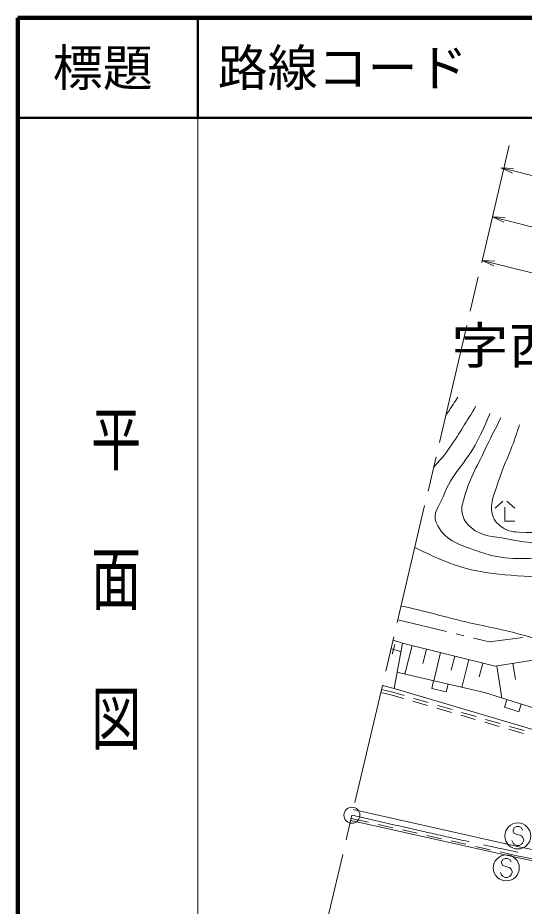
# Model space of a CAD drawing. Units: millimetres, scale not verified. Extents: x 40000 to 680000, y 20000 to 380000.
# Drawn here: x 40000 to 90673, y 291092 to 380000 of the extents above; entities that cross this region are included whole.
import ezdxf
from ezdxf.enums import TextEntityAlignment as Align

# ---------------------------------------------------------------- set-up
doc = ezdxf.new("R2010")
doc.units = ezdxf.units.MM
doc.header["$LTSCALE"] = 1000
doc.linetypes.add('CHAIN', pattern=[18.5, 12, -1.5, 3.5, -1.5])
for name, color, linetype, lineweight in [('M-BGD', 7, 'Continuous', 13), ('M-BMK', 2, 'CHAIN', 13), ('M-BMK-ROW', 30, 'Continuous', 13), ('M-BMK-SRVR', 3, 'Continuous', 13), ('M-STR-HTXT', 7, 'Continuous', 13), ('M-STR-STRC', 7, 'Continuous', 13), ('M-TTL', 2, 'Continuous', 140), ('M-TTL-BAND', 7, 'Continuous', 13), ('M-TTL-LINE', 7, 'Continuous', 50)]:
    doc.layers.add(name, color=color, linetype=linetype, lineweight=lineweight)
doc.layers.add('M-BMK-HTXT', color=7, linetype='Continuous')
doc.layers.add('M-TTL-TXT', color=7, linetype='Continuous')
doc.styles.add('@ＭＳ ゴシック', font='')
doc.styles.add('ＭＳ ゴシック', font='')
doc.styles.get('@ＭＳ ゴシック').set_extended_font_data('@MS Gothic')
doc.styles.get('ＭＳ ゴシック').set_extended_font_data('MS Gothic')

msp = doc.modelspace()

# ---------------------------------------------------------------- linework, layer by layer
at = {"layer": 'M-BGD'}
for p, q in [((88549, 331627), (87749, 330927)), ((88949, 331627), (89749, 330927)), ((88749, 331027), (88749, 329627)), ((88749, 329627), (89749, 329627)), ((77547, 317720), (78479, 317415)), ((78479, 317415), (77645, 312879)), ((77346, 316863), (78327, 316588)), ((77732, 317274), (77462, 316311)), ((79449, 317175), (78742, 314313)), ((80880, 316821), (80527, 315390)), ((82311, 316468), (81614, 313646)), ((83722, 316119), (83374, 314708)), ((85133, 315770), (84445, 312989)), ((86524, 315427), (86180, 314036)), ((87917, 315149), (88429, 311924)), ((89529, 315405), (89785, 313792)), ((77645, 312879), (76478, 313168)), ((76585, 313189), (76573, 313145)), ((81595, 313651), (81414, 312871)), ((82875, 312532), (83056, 313311)), ((76316, 312478), (77457, 312209)), ((76385, 312770), (77534, 312499)), ((77457, 312209), (78580, 311881)), ((77534, 312499), (78653, 312172)), ((77548, 312919), (77544, 312904)), ((81414, 312871), (82875, 312532)), ((79540, 311601), (80980, 311180)), ((79613, 311892), (81053, 311472)), ((82013, 311191), (83452, 310771)), ((88944, 311763), (88705, 310999)), ((90136, 310550), (90375, 311314)), ((81940, 310900), (83380, 310479)), ((84412, 310490), (85852, 310070)), ((88705, 310999), (90136, 310550)), ((84340, 310199), (85780, 309778)), ((86740, 309498), (88179, 309078)), ((86812, 309789), (88252, 309369)), ((89139, 308797), (90579, 308377)), ((89212, 309089), (90652, 308668)), ((73358, 299877), (75079, 299490)), ((76055, 299271), (77519, 298942)), ((78494, 298723), (79958, 298395)), ((80933, 298175), (82397, 297847)), ((83373, 297628), (84836, 297299)), ((85812, 297080), (87275, 296751)), ((88251, 296532), (89972, 296145)), ((89972, 296145), (91859, 295756))]:
    msp.add_line(p, q, dxfattribs=at)
for points in [[(78479, 317415), (87753, 315123), (97025, 316594), (122854, 308910), (157198, 304260), (162930, 301938), (169389, 296518)], [(77942, 314499), (86709, 312464), (109785, 305227), (134891, 301021), (169389, 296518)], [(172075, 294174), (136329, 298947), (109563, 303437), (77645, 312879)], [(73564, 300756), (90163, 297028), (102242, 294532), (127541, 289882), (155837, 285594), (168993, 283925), (199562, 280835), (227478, 278968), (253703, 278037), (267948, 277865), (287186, 278005), (313930, 278918), (343196, 280534), (378298, 283217), (417698, 287202), (456899, 291519), (475782, 293337), (496774, 295187), (522235, 297190), (539996, 298431), (555299, 299079), (563797, 299249)], [(563821, 298150), (555333, 297979), (540058, 297333), (522317, 296093), (496865, 294091), (475883, 292242), (457011, 290425), (417814, 286108), (378395, 282121), (343268, 279436), (313979, 277819), (287208, 276905), (267946, 276765), (253677, 276937), (227421, 277869), (199470, 279739), (168868, 282832), (155685, 284505), (127359, 288797), (102031, 293452), (89931, 295953), (73313, 299685)]]:
    msp.add_lwpolyline(points, dxfattribs=at)
msp.add_open_spline([(84045, 342036), (83562, 341335), (83212, 340769), (82830, 340223)], degree=3, dxfattribs=at)
for points, knots in [([(81604, 335005), (82137, 335587), (82690, 336211), (83234, 337016), (84297, 338592), (84852, 339503), (85836, 341130)], [0, 0, 0, 0, 1, 1, 1, 2, 2, 2, 2]), ([(87248, 340403), (87218, 340332), (87188, 340261), (87157, 340188), (86727, 339173), (86469, 338610), (85970, 337627), (84819, 335356), (83439, 334462), (82560, 332072), (82198, 331088), (81453, 330436), (81875, 329476), (82635, 327742), (84051, 327315), (85835, 326680), (88333, 325792), (89937, 325799), (92584, 325957), (93487, 326011), (93983, 326147), (94875, 326300), (96974, 326662), (98175, 326767), (100234, 327311), (102932, 328024), (104337, 328765), (106952, 329737), (108825, 330434), (109857, 330869), (111738, 331544), (117021, 333439), (119891, 334918), (125398, 336004), (128169, 336550), (129789, 336382), (132611, 336507), (133742, 336557), (134380, 336631), (135510, 336556), (138268, 336373), (139853, 336183), (142475, 335313), (145748, 334228), (147367, 333022), (150241, 331119), (150617, 330870), (150755, 330792), (151195, 330472)], [0, 0, 0, 0, 1, 1, 1, 2, 2, 2, 3, 3, 3, 4, 4, 4, 5, 5, 5, 6, 6, 6, 7, 7, 7, 8, 8, 8, 9, 9, 9, 10, 10, 10, 11, 11, 11, 12, 12, 12, 13, 13, 13, 14, 14, 14, 15, 15, 15, 16, 16, 16, 16]), ([(88329, 339991), (88309, 339948), (88288, 339903), (88267, 339859), (87772, 338803), (87430, 338242), (86947, 337181), (86039, 335189), (85253, 334166), (84699, 332049), (84537, 331430), (84316, 331052), (84460, 330428), (84609, 329778), (84862, 329418), (85366, 328980), (86470, 328019), (87509, 328165), (88939, 327849), (91386, 327308), (92876, 327414), (95356, 327778), (101406, 328666), (104412, 330777), (110187, 332785), (114691, 334351), (117068, 335691), (121682, 336893), (123998, 337496), (125331, 337687), (127686, 338110), (128974, 338342), (129692, 338522), (130996, 338634), (133152, 338820), (134387, 338873), (136537, 338625), (139088, 338330), (140562, 338225), (143000, 337417), (146419, 336285), (148285, 335438), (151428, 333680), (155932, 331161), (157412, 329537), (161769, 325457)], [0, 0, 0, 0, 1, 1, 1, 2, 2, 2, 3, 3, 3, 4, 4, 4, 5, 5, 5, 6, 6, 6, 7, 7, 7, 8, 8, 8, 9, 9, 9, 10, 10, 10, 11, 11, 11, 12, 12, 12, 13, 13, 13, 14, 14, 14, 15, 15, 15, 15]), ([(90204, 339279), (90069, 338866), (89926, 338438), (89774, 337990), (89178, 336242), (88647, 335333), (88080, 333575), (87685, 332353), (87223, 331603), (87476, 330343), (87586, 329795), (87840, 329507), (88274, 329154), (88865, 328674), (89358, 328564), (90119, 328522), (94171, 328296), (96438, 329296), (100328, 330452), (102496, 331097), (103649, 331648), (105758, 332465), (107436, 333116), (108361, 333516), (110033, 334181)], [0, 0, 0, 0, 1, 1, 1, 2, 2, 2, 3, 3, 3, 4, 4, 4, 5, 5, 5, 6, 6, 6, 7, 7, 7, 8, 8, 8, 8]), ([(150740, 328098), (148794, 329441), (148156, 329832), (146402, 330772), (143959, 332080), (142512, 332734), (139840, 333469), (137677, 334065), (136409, 334241), (134171, 334391), (132168, 334526), (131033, 334492), (129033, 334323), (125576, 334032), (123603, 333917), (120243, 333058), (117407, 332333), (115827, 331852), (113107, 330773), (108615, 328992), (106297, 327518), (101790, 325773), (100111, 325123), (99145, 324779), (97375, 324446), (94800, 323963), (93290, 323920), (90677, 324106), (86996, 324368), (84805, 324617), (81457, 326168), (80819, 326463), (80225, 326687), (79723, 326990)], [0, 0, 0, 0, 1, 1, 1, 2, 2, 2, 3, 3, 3, 4, 4, 4, 5, 5, 5, 6, 6, 6, 7, 7, 7, 8, 8, 8, 9, 9, 9, 10, 10, 10, 11, 11, 11, 11]), ([(78347, 321128), (80746, 320658), (82542, 320061), (85340, 319428), (87224, 319001), (88296, 318830), (90162, 318329), (92467, 317710), (93247, 317409), (95969, 316426)], [0, 0, 0, 0, 1, 1, 1, 2, 2, 2, 3, 3, 3, 3])]:
    msp.add_open_spline(points, degree=3, knots=knots, dxfattribs=at)
at = {"layer": 'M-BMK'}
for p in [(89163, 367202), (61315, 248576)]:
    msp.add_line(p, (73434, 300201), dxfattribs=at)
msp.add_arc((271265, 1142911), 865602, 256.78872, 271.72199, dxfattribs=at)
at = {"layer": 'M-BMK-ROW'}
for p, q in [((78021, 319742), (82884, 318579)), ((83857, 318346), (84635, 318160)), ((85607, 317927), (87202, 317546)), ((87202, 317546), (90532, 317994))]:
    msp.add_line(p, q, dxfattribs=at)
at = {"layer": 'M-BMK-SRVR'}
msp.add_circle((73434, 300201), 800, dxfattribs=at)
at = {"layer": 'M-STR-HTXT'}
for p, q in [((88338, 364998), (89484, 364441)), ((88338, 364998), (89610, 364925)), ((87495, 360096), (88641, 359539)), ((87495, 360096), (88767, 360023)), ((86466, 355715), (87618, 355167)), ((86466, 355715), (87740, 355652))]:
    msp.add_line(p, q, dxfattribs=at)
for centre, radius, start, end in [((249788, 984851), 640534, 255.40081, 263.7204), ((248945, 979949), 640534, 255.40081, 258.84976), ((289574, 1163239), 832675, 255.88187, 272.86392)]:
    msp.add_arc(centre, radius, start, end, dxfattribs=at)
at = {"layer": 'M-STR-STRC'}
for p, q in [((89677, 298954), (89559, 298717)), ((89913, 299072), (89677, 298954)), ((90150, 299072), (89913, 299072)), ((90386, 298954), (90150, 299072)), ((90504, 298717), (90386, 298954)), ((89559, 298717), (89559, 298599)), ((89559, 298599), (89677, 298363)), ((89677, 298363), (90386, 298126)), ((90386, 298126), (90504, 298008)), ((90504, 298008), (90622, 297772)), ((89559, 297417), (89440, 297654)), ((89677, 297299), (89559, 297417)), ((89913, 297181), (89677, 297299)), ((90150, 297181), (89913, 297181)), ((90386, 297299), (90150, 297181)), ((90504, 297417), (90386, 297299)), ((90622, 297654), (90504, 297417)), ((90622, 297772), (90622, 297654)), ((88524, 295756), (88406, 295519)), ((88406, 295519), (88406, 295401)), ((88406, 295401), (88524, 295165)), ((88760, 295874), (88524, 295756)), ((88996, 295874), (88760, 295874)), ((89233, 295756), (88996, 295874)), ((89351, 295519), (89233, 295756)), ((88406, 294219), (88287, 294456)), ((88524, 295165), (89233, 294928)), ((89233, 294928), (89351, 294810)), ((89351, 294810), (89469, 294574)), ((89469, 294456), (89351, 294219)), ((89469, 294574), (89469, 294456)), ((88524, 294101), (88406, 294219)), ((88760, 293983), (88524, 294101)), ((88996, 293983), (88760, 293983)), ((89233, 294101), (88996, 293983)), ((89351, 294219), (89233, 294101))]:
    msp.add_line(p, q, dxfattribs=at)
for centre in [(90031, 298126), (88878, 294928)]:
    msp.add_circle(centre, 1300, dxfattribs=at)
at = {"layer": 'M-TTL'}
for p, q in [((40000, 380000), (40000, 20000)), ((680000, 380000), (40000, 380000))]:
    msp.add_line(p, q, dxfattribs=at)
at = {"layer": 'M-TTL-BAND'}
msp.add_line((58000, 370000), (58000, 20000), dxfattribs=at)
at = {"layer": 'M-TTL-LINE'}
for p, q in [((58000, 380000), (58000, 370000)), ((40000, 370000), (680000, 370000))]:
    msp.add_line(p, q, dxfattribs=at)

# ---------------------------------------------------------------- texts
at = {"layer": 'M-BMK-HTXT', "style": 'ＭＳ ゴシック', "width": 1.15}
msp.add_text('字西福ケ浴', height=3666, dxfattribs=at).set_placement((97741, 344268), align=Align.BOTTOM_CENTER)
at = {"layer": 'M-TTL-BAND', "style": '@ＭＳ ゴシック', "width": 1.4}
msp.add_text('平  面  図', height=3666, rotation=270, dxfattribs=at).set_placement((49777, 306475), align=Align.MIDDLE_RIGHT)
at = {"layer": 'M-TTL-TXT', "style": 'ＭＳ ゴシック'}
msp.add_text('標題', height=3666, dxfattribs=at).set_placement((48500, 375000), align=Align.MIDDLE_CENTER)
msp.add_text('路線コード', height=3666, dxfattribs=at).set_placement((60000, 375000), align=Align.MIDDLE_LEFT)

doc.saveas('drawing.dxf')
